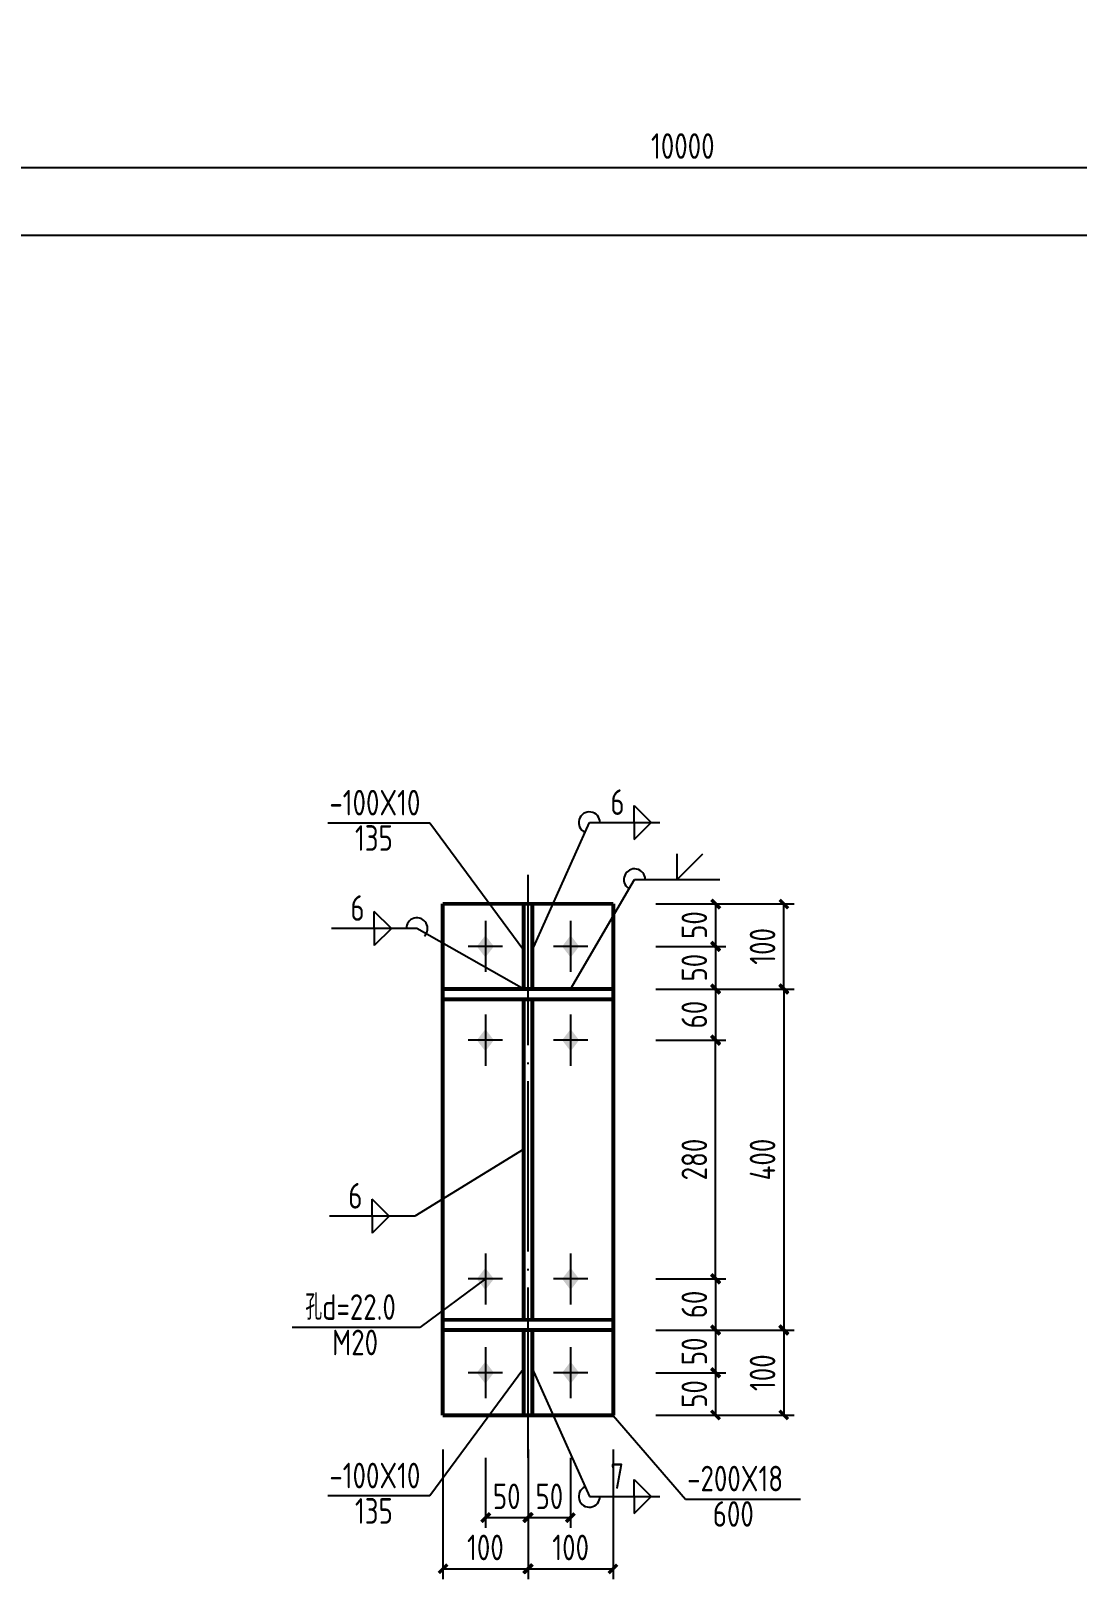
# Model space of a CAD drawing. Header units: millimetres. Extents: x 866561 to 877878, y 40199 to 44891.
# Drawn here: x 876186.1 to 876308.8, y 40331.7 to 40513.2 of the extents above; entities that cross this region are included whole.
import ezdxf

# ---------------------------------------------------------------- set-up
doc = ezdxf.new("R2010")
doc.units = ezdxf.units.MM
doc.header["$LTSCALE"] = 1000
doc.header["$MEASUREMENT"] = 0
doc.linetypes.add('DOTE', pattern=[2.42, 2, -0.2, 0.02, -0.2])
for name, color, linetype in [('10', 7, 'Continuous'), ('1000', 2, 'Continuous'), ('DIM', 7, 'Continuous'), ('DOTE', 1, 'DOTE'), ('尺寸标注', 7, 'Continuous'), ('焊缝标注', 3, 'Continuous'), ('螺栓孔标注', 253, 'Continuous'), ('钢板标注', 253, 'Continuous')]:
    doc.layers.add(name, color=color, linetype=linetype)
doc.styles.add('GBHZ', font='gbenor.shx', dxfattribs={"width": 0.9, "bigfont": 'gbcbig.shx'})
doc.dimstyles.new('Y10', dxfattribs={"dimscale": 0, "dimtxt": 3, "dimasz": 0.01, "dimexe": 1.2, "dimexo": 1, "dimgap": 1, "dimtad": 1, "dimdec": 0, "dimlfac": 10, "dimzin": 0, "dimdsep": 46, "dimtxsty": 'GBHZ', "dimblk1": 'DX', "dimblk2": 'DX', "dimsah": 1, "dimcen": 0.09, "dimdle": 1, "dimadec": 0, "dimazin": 0, "dimtfac": 1, "dimtdec": 0, "dimtix": 1, "dimtmove": 2, "dimatfit": 3, "dimldrblk": 'DX', "dimfxl": 0, "dimtolj": 1, "dimtzin": 0, "dimarcsym": 0})
doc.dimstyles.new('Y50', dxfattribs={"dimscale": 0, "dimtxt": 3, "dimasz": 0.01, "dimexe": 1.2, "dimexo": 1, "dimgap": 1, "dimtad": 1, "dimdec": 0, "dimlfac": 50, "dimzin": 0, "dimdsep": 46, "dimtxsty": 'GBHZ', "dimblk1": 'DX', "dimblk2": 'DX', "dimsah": 1, "dimcen": 0.09, "dimdle": 1, "dimadec": 0, "dimazin": 0, "dimtfac": 1, "dimtdec": 0, "dimtix": 1, "dimtmove": 2, "dimatfit": 3, "dimldrblk": 'DX', "dimfxl": 0, "dimtolj": 1, "dimtzin": 0, "dimarcsym": 0})

# ---------------------------------------------------------------- blocks, each defined once
blk = doc.blocks.new('DX')
at = {"color": 0, "linetype": 'ByBlock', "const_width": 40}
blk.add_lwpolyline([(-54, -51), (46, 49)], dxfattribs=at)
blk = doc.blocks.new('*D661')
at = {"layer": 'Defpoints', "color": 0, "transparency": 16777216}
for p in [(876162.53, 40513.23), (876362.53, 40513.23), (876362.53, 40497.23)]:
    blk.add_point(p, dxfattribs=at)
at = {"layer": 'dim', "color": 0, "lineweight": -2, "transparency": 16777216}
for p, q in [((876162.53, 40512.23), (876162.53, 40496.03)), ((876362.53, 40512.23), (876362.53, 40496.03)), ((876162.54, 40497.23), (876362.52, 40497.23))]:
    blk.add_line(p, q, dxfattribs=at)
at = {"layer": 'dim', "color": 0, "lineweight": -2, "transparency": 16777216, "xscale": 0.01, "yscale": 0.01, "zscale": 0.01, "rotation": 180}
blk.add_blockref('DX', (876162.53, 40497.23), dxfattribs=at)
at = {"layer": 'dim', "color": 0, "lineweight": -2, "transparency": 16777216, "xscale": 0.01, "yscale": 0.01, "zscale": 0.01}
blk.add_blockref('DX', (876362.53, 40497.23), dxfattribs=at)
at = {"layer": 'dim', "color": 0, "transparency": 16777216, "insert": (876262.53, 40499.73), "char_height": 3, "attachment_point": 5, "style": 'GBHZ'}
blk.add_mtext('\\A1;10000', dxfattribs=at)
blk = doc.blocks.new('*D663')
at = {"layer": 'Defpoints', "color": 0, "transparency": 16777216}
for p in [(876162.53, 40513.23), (876562.53, 40513.23), (876162.53, 40489.23)]:
    blk.add_point(p, dxfattribs=at)
at = {"layer": 'dim', "color": 0, "lineweight": -2, "transparency": 16777216}
for p, q in [((876162.53, 40512.23), (876162.53, 40488.03)), ((876562.53, 40512.23), (876562.53, 40488.03)), ((876562.52, 40489.23), (876162.54, 40489.23))]:
    blk.add_line(p, q, dxfattribs=at)
at = {"layer": 'dim', "color": 0, "lineweight": -2, "transparency": 16777216, "xscale": 0.01, "yscale": 0.01, "zscale": 0.01, "rotation": 180}
blk.add_blockref('DX', (876162.53, 40489.23), dxfattribs=at)
at = {"layer": 'dim', "color": 0, "lineweight": -2, "transparency": 16777216, "xscale": 0.01, "yscale": 0.01, "zscale": 0.01}
blk.add_blockref('DX', (876562.53, 40489.23), dxfattribs=at)
at = {"layer": 'dim', "color": 0, "transparency": 16777216, "insert": (876362.53, 40491.73), "char_height": 3, "attachment_point": 5, "style": 'GBHZ'}
blk.add_mtext('\\A1;20000', dxfattribs=at)
blk = doc.blocks.new('*D741')
at = {"layer": 'Defpoints', "color": 0, "linetype": 'ByBlock', "transparency": 16777216}
for p in [(876258.68, 40410.86, -3), (876258.38, 40405.86, -3), (876266.38, 40405.86)]:
    blk.add_point(p, dxfattribs=at)
at = {"layer": 'DIM', "color": 0, "linetype": 'ByBlock', "lineweight": -2, "transparency": 16777216}
for p, q in [((876259.68, 40410.86), (876267.58, 40410.86)), ((876266.38, 40410.85), (876266.38, 40405.87)), ((876259.38, 40405.86), (876267.58, 40405.86))]:
    blk.add_line(p, q, dxfattribs=at)
at = {"layer": 'DIM', "color": 0, "linetype": 'ByBlock', "lineweight": -2, "transparency": 16777216, "xscale": 0.01, "yscale": 0.01, "zscale": 0.01}
for p, rotation in [((876266.38, 40410.86), 90), ((876266.38, 40405.86), 270)]:
    blk.add_blockref('DX', p, dxfattribs=dict(at, rotation=rotation))
at = {"layer": 'DIM', "color": 0, "linetype": 'ByBlock', "transparency": 16777216, "insert": (876263.88, 40408.36), "char_height": 3, "attachment_point": 5, "rotation": 90, "style": 'GBHZ'}
blk.add_mtext('\\A1;50', dxfattribs=at)
blk = doc.blocks.new('*D742')
at = {"layer": 'Defpoints', "color": 0, "linetype": 'ByBlock', "transparency": 16777216}
for p in [(876258.38, 40405.86, -3), (876258.38, 40400.86, -3), (876266.38, 40400.86)]:
    blk.add_point(p, dxfattribs=at)
at = {"layer": 'DIM', "color": 0, "linetype": 'ByBlock', "lineweight": -2, "transparency": 16777216}
for p, q in [((876259.38, 40405.86), (876267.58, 40405.86)), ((876266.38, 40405.85), (876266.38, 40400.87)), ((876259.38, 40400.86), (876267.58, 40400.86))]:
    blk.add_line(p, q, dxfattribs=at)
at = {"layer": 'DIM', "color": 0, "linetype": 'ByBlock', "lineweight": -2, "transparency": 16777216, "xscale": 0.01, "yscale": 0.01, "zscale": 0.01}
for p, rotation in [((876266.38, 40405.86), 90), ((876266.38, 40400.86), 270)]:
    blk.add_blockref('DX', p, dxfattribs=dict(at, rotation=rotation))
at = {"layer": 'DIM', "color": 0, "linetype": 'ByBlock', "transparency": 16777216, "insert": (876263.88, 40403.36), "char_height": 3, "attachment_point": 5, "rotation": 90, "style": 'GBHZ'}
blk.add_mtext('\\A1;50', dxfattribs=at)
blk = doc.blocks.new('*D743')
at = {"layer": 'Defpoints', "color": 0, "linetype": 'ByBlock', "transparency": 16777216}
for p in [(876258.38, 40400.86, -3), (876258.38, 40394.86), (876266.38, 40394.86)]:
    blk.add_point(p, dxfattribs=at)
at = {"layer": 'DIM', "color": 0, "linetype": 'ByBlock', "lineweight": -2, "transparency": 16777216}
for p, q in [((876259.38, 40400.86), (876267.58, 40400.86)), ((876266.38, 40400.85), (876266.38, 40394.87)), ((876259.38, 40394.86), (876267.58, 40394.86))]:
    blk.add_line(p, q, dxfattribs=at)
at = {"layer": 'DIM', "color": 0, "linetype": 'ByBlock', "lineweight": -2, "transparency": 16777216, "xscale": 0.01, "yscale": 0.01, "zscale": 0.01}
for p, rotation in [((876266.38, 40400.86), 90), ((876266.38, 40394.86), 270)]:
    blk.add_blockref('DX', p, dxfattribs=dict(at, rotation=rotation))
at = {"layer": 'DIM', "color": 0, "linetype": 'ByBlock', "transparency": 16777216, "insert": (876263.88, 40397.86), "char_height": 3, "attachment_point": 5, "rotation": 90, "style": 'GBHZ'}
blk.add_mtext('\\A1;60', dxfattribs=at)
blk = doc.blocks.new('*D744')
at = {"layer": 'Defpoints', "color": 0, "linetype": 'ByBlock', "transparency": 16777216}
for p in [(876258.38, 40366.86, -3), (876258.38, 40360.86, -3), (876266.38, 40360.86)]:
    blk.add_point(p, dxfattribs=at)
at = {"layer": 'DIM', "color": 0, "linetype": 'ByBlock', "lineweight": -2, "transparency": 16777216}
for p, q in [((876259.38, 40366.86), (876267.58, 40366.86)), ((876266.38, 40366.85), (876266.38, 40360.87)), ((876259.38, 40360.86), (876267.58, 40360.86))]:
    blk.add_line(p, q, dxfattribs=at)
at = {"layer": 'DIM', "color": 0, "linetype": 'ByBlock', "lineweight": -2, "transparency": 16777216, "xscale": 0.01, "yscale": 0.01, "zscale": 0.01}
for p, rotation in [((876266.38, 40366.86), 90), ((876266.38, 40360.86), 270)]:
    blk.add_blockref('DX', p, dxfattribs=dict(at, rotation=rotation))
at = {"layer": 'DIM', "color": 0, "linetype": 'ByBlock', "transparency": 16777216, "insert": (876263.88, 40363.86), "char_height": 3, "attachment_point": 5, "rotation": 90, "style": 'GBHZ'}
blk.add_mtext('\\A1;60', dxfattribs=at)
blk = doc.blocks.new('*D745')
at = {"layer": 'Defpoints', "color": 0, "linetype": 'ByBlock', "transparency": 16777216}
for p in [(876258.38, 40360.86, -3), (876258.38, 40355.86, -3), (876266.38, 40355.86)]:
    blk.add_point(p, dxfattribs=at)
at = {"layer": 'DIM', "color": 0, "linetype": 'ByBlock', "lineweight": -2, "transparency": 16777216}
for p, q in [((876259.38, 40360.86), (876267.58, 40360.86)), ((876266.38, 40360.85), (876266.38, 40355.87)), ((876259.38, 40355.86), (876267.58, 40355.86))]:
    blk.add_line(p, q, dxfattribs=at)
at = {"layer": 'DIM', "color": 0, "linetype": 'ByBlock', "lineweight": -2, "transparency": 16777216, "xscale": 0.01, "yscale": 0.01, "zscale": 0.01}
for p, rotation in [((876266.38, 40360.86), 90), ((876266.38, 40355.86), 270)]:
    blk.add_blockref('DX', p, dxfattribs=dict(at, rotation=rotation))
at = {"layer": 'DIM', "color": 0, "linetype": 'ByBlock', "transparency": 16777216, "insert": (876263.88, 40358.36), "char_height": 3, "attachment_point": 5, "rotation": 90, "style": 'GBHZ'}
blk.add_mtext('\\A1;50', dxfattribs=at)
blk = doc.blocks.new('*D746')
at = {"layer": 'Defpoints', "color": 0, "linetype": 'ByBlock', "transparency": 16777216}
for p in [(876258.38, 40355.86, -3), (876258.38, 40350.86, -3), (876266.38, 40350.86)]:
    blk.add_point(p, dxfattribs=at)
at = {"layer": 'DIM', "color": 0, "linetype": 'ByBlock', "lineweight": -2, "transparency": 16777216}
for p, q in [((876259.38, 40355.86), (876267.58, 40355.86)), ((876266.38, 40355.85), (876266.38, 40350.87)), ((876259.38, 40350.86), (876267.58, 40350.86))]:
    blk.add_line(p, q, dxfattribs=at)
at = {"layer": 'DIM', "color": 0, "linetype": 'ByBlock', "lineweight": -2, "transparency": 16777216, "xscale": 0.01, "yscale": 0.01, "zscale": 0.01}
for p, rotation in [((876266.38, 40355.86), 90), ((876266.38, 40350.86), 270)]:
    blk.add_blockref('DX', p, dxfattribs=dict(at, rotation=rotation))
at = {"layer": 'DIM', "color": 0, "linetype": 'ByBlock', "transparency": 16777216, "insert": (876263.88, 40353.36), "char_height": 3, "attachment_point": 5, "rotation": 90, "style": 'GBHZ'}
blk.add_mtext('\\A1;50', dxfattribs=at)
blk = doc.blocks.new('*D747')
at = {"layer": 'Defpoints', "color": 0, "linetype": 'ByBlock', "transparency": 16777216}
for p in [(876239.38, 40346.86, -3), (876244.38, 40346.86, -3), (876244.38, 40338.86)]:
    blk.add_point(p, dxfattribs=at)
at = {"layer": 'DIM', "color": 0, "linetype": 'ByBlock', "lineweight": -2, "transparency": 16777216}
for p, q in [((876239.38, 40345.86), (876239.38, 40337.66)), ((876244.38, 40345.86), (876244.38, 40337.66)), ((876239.39, 40338.86), (876244.37, 40338.86))]:
    blk.add_line(p, q, dxfattribs=at)
at = {"layer": 'DIM', "color": 0, "linetype": 'ByBlock', "lineweight": -2, "transparency": 16777216, "xscale": 0.01, "yscale": 0.01, "zscale": 0.01, "rotation": 180}
blk.add_blockref('DX', (876239.38, 40338.86), dxfattribs=at)
at = {"layer": 'DIM', "color": 0, "linetype": 'ByBlock', "lineweight": -2, "transparency": 16777216, "xscale": 0.01, "yscale": 0.01, "zscale": 0.01}
blk.add_blockref('DX', (876244.38, 40338.86), dxfattribs=at)
at = {"layer": 'DIM', "color": 0, "linetype": 'ByBlock', "transparency": 16777216, "insert": (876241.88, 40341.36), "char_height": 3, "attachment_point": 5, "style": 'GBHZ'}
blk.add_mtext('\\A1;50', dxfattribs=at)
blk = doc.blocks.new('*D748')
at = {"layer": 'Defpoints', "color": 0, "linetype": 'ByBlock', "transparency": 16777216}
for p in [(876244.38, 40346.86, -3), (876249.38, 40346.86, -3), (876249.38, 40338.86)]:
    blk.add_point(p, dxfattribs=at)
at = {"layer": 'DIM', "color": 0, "linetype": 'ByBlock', "lineweight": -2, "transparency": 16777216}
for p, q in [((876244.38, 40345.86), (876244.38, 40337.66)), ((876249.38, 40345.86), (876249.38, 40337.66)), ((876244.39, 40338.86), (876249.37, 40338.86))]:
    blk.add_line(p, q, dxfattribs=at)
at = {"layer": 'DIM', "color": 0, "linetype": 'ByBlock', "lineweight": -2, "transparency": 16777216, "xscale": 0.01, "yscale": 0.01, "zscale": 0.01, "rotation": 180}
blk.add_blockref('DX', (876244.38, 40338.86), dxfattribs=at)
at = {"layer": 'DIM', "color": 0, "linetype": 'ByBlock', "lineweight": -2, "transparency": 16777216, "xscale": 0.01, "yscale": 0.01, "zscale": 0.01}
blk.add_blockref('DX', (876249.38, 40338.86), dxfattribs=at)
at = {"layer": 'DIM', "color": 0, "linetype": 'ByBlock', "transparency": 16777216, "insert": (876246.88, 40341.36), "char_height": 3, "attachment_point": 5, "style": 'GBHZ'}
blk.add_mtext('\\A1;50', dxfattribs=at)
blk = doc.blocks.new('*D749')
at = {"layer": 'Defpoints', "color": 0, "linetype": 'ByBlock', "transparency": 16777216}
for p in [(876234.38, 40347.86, -3), (876244.38, 40347.86, -3), (876244.38, 40332.86)]:
    blk.add_point(p, dxfattribs=at)
at = {"layer": 'DIM', "color": 0, "linetype": 'ByBlock', "lineweight": -2, "transparency": 16777216}
for p, q in [((876234.38, 40346.86), (876234.38, 40331.66)), ((876244.38, 40346.86), (876244.38, 40331.66)), ((876234.39, 40332.86), (876244.37, 40332.86))]:
    blk.add_line(p, q, dxfattribs=at)
at = {"layer": 'DIM', "color": 0, "linetype": 'ByBlock', "lineweight": -2, "transparency": 16777216, "xscale": 0.01, "yscale": 0.01, "zscale": 0.01, "rotation": 180}
blk.add_blockref('DX', (876234.38, 40332.86), dxfattribs=at)
at = {"layer": 'DIM', "color": 0, "linetype": 'ByBlock', "lineweight": -2, "transparency": 16777216, "xscale": 0.01, "yscale": 0.01, "zscale": 0.01}
blk.add_blockref('DX', (876244.38, 40332.86), dxfattribs=at)
at = {"layer": 'DIM', "color": 0, "linetype": 'ByBlock', "transparency": 16777216, "insert": (876239.38, 40335.36), "char_height": 3, "attachment_point": 5, "style": 'GBHZ'}
blk.add_mtext('\\A1;100', dxfattribs=at)
blk = doc.blocks.new('*D750')
at = {"layer": 'Defpoints', "color": 0, "linetype": 'ByBlock', "transparency": 16777216}
for p in [(876244.38, 40347.86, -3), (876254.38, 40347.86, -3), (876254.38, 40332.86)]:
    blk.add_point(p, dxfattribs=at)
at = {"layer": 'DIM', "color": 0, "linetype": 'ByBlock', "lineweight": -2, "transparency": 16777216}
for p, q in [((876244.38, 40346.86), (876244.38, 40331.66)), ((876254.38, 40346.86), (876254.38, 40331.66)), ((876244.39, 40332.86), (876254.37, 40332.86))]:
    blk.add_line(p, q, dxfattribs=at)
at = {"layer": 'DIM', "color": 0, "linetype": 'ByBlock', "lineweight": -2, "transparency": 16777216, "xscale": 0.01, "yscale": 0.01, "zscale": 0.01, "rotation": 180}
blk.add_blockref('DX', (876244.38, 40332.86), dxfattribs=at)
at = {"layer": 'DIM', "color": 0, "linetype": 'ByBlock', "lineweight": -2, "transparency": 16777216, "xscale": 0.01, "yscale": 0.01, "zscale": 0.01}
blk.add_blockref('DX', (876254.38, 40332.86), dxfattribs=at)
at = {"layer": 'DIM', "color": 0, "linetype": 'ByBlock', "transparency": 16777216, "insert": (876249.38, 40335.36), "char_height": 3, "attachment_point": 5, "style": 'GBHZ'}
blk.add_mtext('\\A1;100', dxfattribs=at)
blk = doc.blocks.new('*D751')
at = {"layer": 'Defpoints', "color": 0, "linetype": 'ByBlock', "transparency": 16777216}
for p in [(876266.38, 40400.86, -3), (876258.38, 40360.86, -3), (876274.38, 40360.86)]:
    blk.add_point(p, dxfattribs=at)
at = {"layer": 'DIM', "color": 0, "linetype": 'ByBlock', "lineweight": -2, "transparency": 16777216}
for p, q in [((876267.38, 40400.86), (876275.58, 40400.86)), ((876274.38, 40400.85), (876274.38, 40360.87)), ((876259.38, 40360.86), (876275.58, 40360.86))]:
    blk.add_line(p, q, dxfattribs=at)
at = {"layer": 'DIM', "color": 0, "linetype": 'ByBlock', "lineweight": -2, "transparency": 16777216, "xscale": 0.01, "yscale": 0.01, "zscale": 0.01}
for p, rotation in [((876274.38, 40400.86), 90), ((876274.38, 40360.86), 270)]:
    blk.add_blockref('DX', p, dxfattribs=dict(at, rotation=rotation))
at = {"layer": 'DIM', "color": 0, "linetype": 'ByBlock', "transparency": 16777216, "insert": (876271.88, 40380.86), "char_height": 3, "attachment_point": 5, "rotation": 90, "style": 'GBHZ'}
blk.add_mtext('\\A1;400', dxfattribs=at)
blk = doc.blocks.new('*D752')
at = {"layer": 'Defpoints', "color": 0, "linetype": 'ByBlock', "transparency": 16777216}
for p in [(876259.38, 40360.86), (876260.38, 40350.86), (876274.38, 40350.86)]:
    blk.add_point(p, dxfattribs=at)
at = {"layer": 'DIM', "color": 0, "linetype": 'ByBlock', "lineweight": -2, "transparency": 16777216}
for p, q in [((876260.38, 40360.86), (876275.58, 40360.86)), ((876274.38, 40360.85), (876274.38, 40350.87)), ((876261.38, 40350.86), (876275.58, 40350.86))]:
    blk.add_line(p, q, dxfattribs=at)
at = {"layer": 'DIM', "color": 0, "linetype": 'ByBlock', "lineweight": -2, "transparency": 16777216, "xscale": 0.01, "yscale": 0.01, "zscale": 0.01}
for p, rotation in [((876274.38, 40360.86), 90), ((876274.38, 40350.86), 270)]:
    blk.add_blockref('DX', p, dxfattribs=dict(at, rotation=rotation))
at = {"layer": 'DIM', "color": 0, "linetype": 'ByBlock', "transparency": 16777216, "insert": (876271.88, 40355.86), "char_height": 3, "attachment_point": 5, "rotation": 90, "style": 'GBHZ'}
blk.add_mtext('\\A1;100', dxfattribs=at)
blk = doc.blocks.new('*D753')
at = {"layer": 'Defpoints', "color": 0, "linetype": 'ByBlock', "transparency": 16777216}
for p in [(876258.38, 40410.86, -3), (876274.38, 40410.86), (876259.38, 40400.86)]:
    blk.add_point(p, dxfattribs=at)
at = {"layer": 'DIM', "color": 0, "linetype": 'ByBlock', "lineweight": -2, "transparency": 16777216}
for p, q in [((876259.38, 40410.86), (876275.58, 40410.86)), ((876274.38, 40400.87), (876274.38, 40410.85)), ((876260.38, 40400.86), (876275.58, 40400.86))]:
    blk.add_line(p, q, dxfattribs=at)
at = {"layer": 'DIM', "color": 0, "linetype": 'ByBlock', "lineweight": -2, "transparency": 16777216, "xscale": 0.01, "yscale": 0.01, "zscale": 0.01}
for p, rotation in [((876274.38, 40410.86), 90), ((876274.38, 40400.86), 270)]:
    blk.add_blockref('DX', p, dxfattribs=dict(at, rotation=rotation))
at = {"layer": 'DIM', "color": 0, "linetype": 'ByBlock', "transparency": 16777216, "insert": (876271.88, 40405.86), "char_height": 3, "attachment_point": 5, "rotation": 90, "style": 'GBHZ'}
blk.add_mtext('\\A1;100', dxfattribs=at)
blk = doc.blocks.new('*D754')
at = {"layer": 'Defpoints', "color": 0, "linetype": 'ByBlock', "transparency": 16777216}
for p in [(876258.38, 40394.86), (876266.38, 40394.86), (876258.38, 40366.86)]:
    blk.add_point(p, dxfattribs=at)
at = {"layer": 'DIM', "color": 0, "linetype": 'ByBlock', "lineweight": -2, "transparency": 16777216}
for p, q in [((876259.38, 40394.86), (876267.58, 40394.86)), ((876266.38, 40366.87), (876266.38, 40394.85)), ((876259.38, 40366.86), (876267.58, 40366.86))]:
    blk.add_line(p, q, dxfattribs=at)
at = {"layer": 'DIM', "color": 0, "linetype": 'ByBlock', "lineweight": -2, "transparency": 16777216, "xscale": 0.01, "yscale": 0.01, "zscale": 0.01}
for p, rotation in [((876266.38, 40394.86), 90), ((876266.38, 40366.86), 270)]:
    blk.add_blockref('DX', p, dxfattribs=dict(at, rotation=rotation))
at = {"layer": 'DIM', "color": 0, "linetype": 'ByBlock', "transparency": 16777216, "insert": (876263.88, 40380.86), "char_height": 3, "attachment_point": 5, "rotation": 90, "style": 'GBHZ'}
blk.add_mtext('\\A1;280', dxfattribs=at)

msp = doc.modelspace()

# ---------------------------------------------------------------- linework, layer by layer
at = {"layer": '10', "color": 253}
for p, q in [((876239.378, 40408.858), (876239.378, 40402.858)), ((876249.378, 40408.858), (876249.378, 40402.858)), ((876241.378, 40405.858), (876237.378, 40405.858)), ((876251.378, 40405.858), (876247.378, 40405.858)), ((876239.378, 40397.858), (876239.378, 40391.858)), ((876249.378, 40397.858), (876249.378, 40391.858)), ((876241.378, 40394.858), (876237.378, 40394.858)), ((876251.378, 40394.858), (876247.378, 40394.858)), ((876239.378, 40369.857), (876239.378, 40363.857)), ((876249.378, 40369.857), (876249.378, 40363.857)), ((876241.378, 40366.857), (876237.378, 40366.857)), ((876251.378, 40366.857), (876247.378, 40366.857)), ((876239.378, 40358.857), (876239.378, 40352.857)), ((876249.378, 40358.857), (876249.378, 40352.857)), ((876241.378, 40355.857), (876237.378, 40355.857)), ((876251.378, 40355.857), (876247.378, 40355.857))]:
    msp.add_line(p, q, dxfattribs=at)
at = {"layer": '10'}
for points in [[(876239.378, 40407.158), (876238.378, 40405.858), (876240.378, 40405.858), (876239.378, 40404.558)], [(876249.378, 40407.158), (876248.378, 40405.858), (876250.378, 40405.858), (876249.378, 40404.558)], [(876239.378, 40396.158), (876238.378, 40394.858), (876240.378, 40394.858), (876239.378, 40393.558)], [(876249.378, 40396.158), (876248.378, 40394.858), (876250.378, 40394.858), (876249.378, 40393.558)], [(876239.378, 40368.157), (876238.378, 40366.857), (876240.378, 40366.857), (876239.378, 40365.557)], [(876249.378, 40368.157), (876248.378, 40366.857), (876250.378, 40366.857), (876249.378, 40365.557)], [(876239.378, 40357.157), (876238.378, 40355.857), (876240.378, 40355.857), (876239.378, 40354.557)], [(876249.378, 40357.157), (876248.378, 40355.857), (876250.378, 40355.857), (876249.378, 40354.557)]]:
    msp.add_solid(points, dxfattribs=at)
at = {"layer": '1000', "const_width": 0.45}
for points in [[(876254.378, 40410.857), (876234.378, 40410.857)], [(876234.378, 40410.857), (876234.378, 40350.857)], [(876243.878, 40410.857), (876243.878, 40400.858)], [(876244.878, 40400.858), (876244.878, 40410.857)], [(876254.378, 40350.857), (876254.378, 40410.857)], [(876243.878, 40350.858), (876243.878, 40360.857)], [(876244.878, 40360.857), (876244.878, 40350.858)], [(876234.378, 40350.857), (876254.378, 40350.857)]]:
    msp.add_lwpolyline(points, dxfattribs=at)
at = {"layer": 'DOTE', "linetype": 'DOTE', "ltscale": 0.01}
msp.add_line((876244.378, 40345.857), (876244.378, 40415.857), dxfattribs=at)
at = {"layer": '尺寸标注', "color": 3, "const_width": 0.45}
for points in [[(876254.378, 40400.858), (876234.378, 40400.858)], [(876234.378, 40399.658), (876254.378, 40399.658)], [(876243.878, 40362.057), (876243.878, 40399.658)], [(876244.878, 40362.057), (876244.878, 40399.658)], [(876254.378, 40362.057), (876234.378, 40362.057)], [(876234.378, 40360.857), (876254.378, 40360.857)]]:
    msp.add_lwpolyline(points, dxfattribs=at)
at = {"layer": '焊缝标注'}
for p, q in [((876256.839, 40422.38), (876258.839, 40420.38)), ((876256.839, 40420.38), (876256.839, 40422.38)), ((876244.878, 40405.358), (876251.573, 40420.38)), ((876251.573, 40420.38), (876259.839, 40420.38)), ((876256.839, 40418.38), (876258.839, 40420.38)), ((876256.839, 40420.38), (876256.839, 40418.38)), ((876261.867, 40413.704), (876261.867, 40416.704)), ((876261.867, 40413.704), (876264.867, 40416.704)), ((876249.378, 40400.858), (876256.867, 40413.704)), ((876256.867, 40413.704), (876266.867, 40413.704)), ((876228.351, 40407.958), (876226.351, 40409.958)), ((876226.351, 40407.958), (876226.351, 40409.958)), ((876231.351, 40407.958), (876221.351, 40407.958)), ((876228.351, 40407.958), (876226.351, 40405.958)), ((876226.351, 40407.958), (876226.351, 40405.958)), ((876243.878, 40400.858), (876231.351, 40407.958)), ((876243.878, 40382.066), (876231.101, 40374.207)), ((876228.101, 40374.207), (876226.101, 40376.207)), ((876226.101, 40374.207), (876226.101, 40376.207)), ((876231.101, 40374.207), (876221.101, 40374.207)), ((876228.101, 40374.207), (876226.101, 40372.207)), ((876226.101, 40374.207), (876226.101, 40372.207)), ((876244.878, 40356.357), (876251.573, 40341.336)), ((876256.839, 40343.336), (876258.839, 40341.336)), ((876256.839, 40341.336), (876256.839, 40343.336)), ((876251.573, 40341.336), (876259.839, 40341.336)), ((876256.839, 40339.336), (876258.839, 40341.336)), ((876256.839, 40341.336), (876256.839, 40339.336))]:
    msp.add_line(p, q, dxfattribs=at)
for centre, start, end in [((876251.573, 40420.38), 0, 245.25041), ((876256.867, 40413.704), 0, 235.48873), ((876231.351, 40407.958), 314.93155, 180.00001), ((876251.573, 40341.336), 114.74959, 0)]:
    msp.add_arc(centre, 1.25, start, end, dxfattribs=at)
at = {"layer": '螺栓孔标注'}
for p, q in [((876239.378, 40366.857), (876231.702, 40361.155)), ((876231.702, 40361.155), (876216.702, 40361.155))]:
    msp.add_line(p, q, dxfattribs=at)
at = {"layer": '螺栓孔标注', "const_width": 0.1}
msp.add_lwpolyline([(876239.428, 40366.857, 1), (876239.328, 40366.857, 1), (876239.428, 40366.857, 1)], format="xyb", close=True, dxfattribs=at)
at = {"layer": '钢板标注'}
for p, q in [((876232.884, 40420.319), (876220.884, 40420.319)), ((876243.878, 40405.358), (876232.884, 40420.319)), ((876243.878, 40356.357), (876232.884, 40341.397)), ((876254.378, 40350.857), (876262.84, 40341.042)), ((876232.884, 40341.397), (876220.884, 40341.397)), ((876262.84, 40341.042), (876276.337, 40341.042))]:
    msp.add_line(p, q, dxfattribs=at)
at = {"layer": '钢板标注', "const_width": 0.1}
for points in [[(876243.928, 40405.358, 1), (876243.828, 40405.358, 1), (876243.928, 40405.358, 1)], [(876243.928, 40356.357, -1), (876243.828, 40356.357, -1), (876243.928, 40356.357, -1)], [(876254.428, 40350.857, 1), (876254.328, 40350.857, 1), (876254.428, 40350.857, 1)]]:
    msp.add_lwpolyline(points, format="xyb", close=True, dxfattribs=at)

# ---------------------------------------------------------------- texts
at = {"layer": '焊缝标注', "style": 'GBHZ', "width": 0.9}
for s, p in [('6', (876254.039, 40421.28)), ('6', (876223.551, 40408.858)), ('6', (876223.301, 40375.107)), ('7', (876254.039, 40342.236))]:
    msp.add_text(s, height=3, dxfattribs=at).set_placement(p)
at = {"layer": '螺栓孔标注', "style": 'GBHZ', "width": 0.9}
for s, p in [('孔d=22.0', (876218.281, 40362.055)), ('M20', (876221.402, 40357.905))]:
    msp.add_text(s, height=3, dxfattribs=at).set_placement(p)
at = {"layer": '钢板标注', "style": 'GBHZ', "width": 0.9}
for s, p in [('-100X10', (876221.084, 40421.219)), ('135', (876224.084, 40417.069)), ('-100X10', (876221.084, 40342.297)), ('-200X18', (876263.04, 40341.942)), ('135', (876224.084, 40338.147)), ('600', (876266.04, 40337.792))]:
    msp.add_text(s, height=3, dxfattribs=at).set_placement(p)

# ---------------------------------------------------------------- dimensions: what is measured, and where the dimension line sits
at = {"layer": 'dim'}
for base, p1, p2, picture, middle in [((876362.525, 40497.228), (876162.525, 40513.228), (876362.525, 40513.228), '*D661', (876262.525, 40499.728)), ((876162.525, 40489.228), (876562.525, 40513.228), (876162.525, 40513.228), '*D663', (876362.525, 40491.728))]:
    dim = msp.add_linear_dim(base=base, p1=p1, p2=p2, dimstyle='Y50', override={"dimscale": 1}, dxfattribs=at)
    dim.commit()
    dim.dimension.update_dxf_attribs({"geometry": picture, "text_midpoint": middle})
at = {"layer": 'DIM', "color": 2, "linetype": 'ByBlock'}
for base, p1, p2, angle, picture, middle in [((876266.378, 40405.858, 3), (876258.683, 40410.857), (876258.378, 40405.858), 90, '*D741', (876263.878, 40408.358, 3)), ((876274.378, 40410.858, 3), (876259.378, 40400.858, 3), (876258.378, 40410.858), 270, '*D753', (876271.878, 40405.858, 3)), ((876266.378, 40400.858, 3), (876258.378, 40405.858), (876258.378, 40400.858), 90, '*D742', (876263.878, 40403.358, 3)), ((876266.378, 40394.858, 3), (876258.378, 40400.858), (876258.378, 40394.858, 3), 90, '*D743', (876263.878, 40397.858, 3)), ((876274.378, 40360.857, 3), (876266.378, 40400.858), (876258.378, 40360.857), 90, '*D751', (876271.878, 40380.858, 3)), ((876266.378, 40394.858, 3), (876258.378, 40366.857, 3), (876258.378, 40394.858, 3), 270, '*D754', (876263.878, 40380.857, 3)), ((876266.378, 40360.857, 3), (876258.378, 40366.857), (876258.378, 40360.857), 90, '*D744', (876263.878, 40363.857, 3)), ((876266.378, 40355.857, 3), (876258.378, 40360.857), (876258.378, 40355.857), 90, '*D745', (876263.878, 40358.357, 3)), ((876274.378, 40350.857, 3), (876259.378, 40360.857, 3), (876260.378, 40350.857, 3), 90, '*D752', (876271.878, 40355.857, 3)), ((876266.378, 40350.857, 3), (876258.378, 40355.857), (876258.378, 40350.857), 90, '*D746', (876263.878, 40353.357, 3))]:
    dim = msp.add_linear_dim(base=base, p1=p1, p2=p2, angle=angle, dimstyle='Y10', override={"dimscale": 1}, dxfattribs=at)
    dim.commit()
    dim.dimension.update_dxf_attribs({"geometry": picture, "text_midpoint": middle})
for base, p1, p2, picture, middle in [((876244.378, 40332.857, 3), (876234.378, 40347.857), (876244.378, 40347.857), '*D749', (876239.378, 40335.357, 3)), ((876244.378, 40338.857, 3), (876239.378, 40346.857), (876244.378, 40346.857), '*D747', (876241.878, 40341.357, 3)), ((876254.378, 40332.857, 3), (876244.378, 40347.857), (876254.378, 40347.857), '*D750', (876249.378, 40335.357, 3)), ((876249.378, 40338.857, 3), (876244.378, 40346.857), (876249.378, 40346.857), '*D748', (876246.878, 40341.357, 3))]:
    dim = msp.add_linear_dim(base=base, p1=p1, p2=p2, dimstyle='Y10', override={"dimscale": 1}, dxfattribs=at)
    dim.commit()
    dim.dimension.update_dxf_attribs({"geometry": picture, "text_midpoint": middle})

doc.saveas('drawing.dxf')
